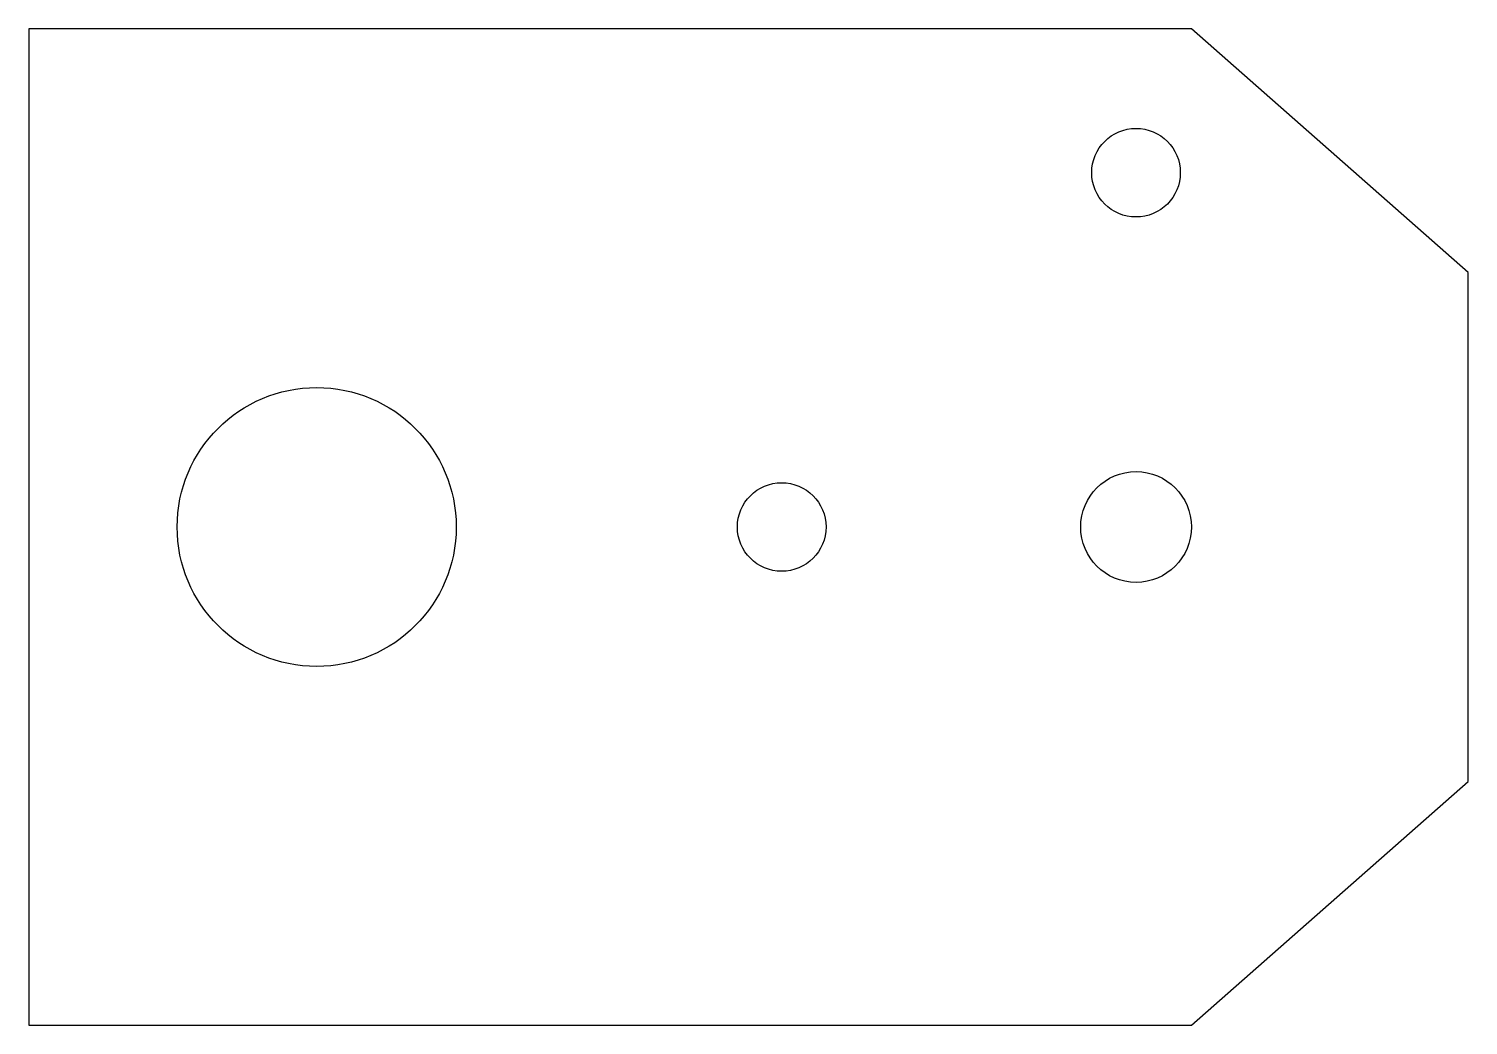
# Model space of a CAD drawing. Header units: millimetres. Extents: x 0 to 130, y 0 to 90.
import ezdxf

# ---------------------------------------------------------------- set-up
doc = ezdxf.new("R2010")
doc.units = ezdxf.units.MM

msp = doc.modelspace()

# ---------------------------------------------------------------- linework, layer by layer
at = {"layer": 'CNC_BORES'}
for centre, radius in [((100, 77), 4), ((26, 45), 12.6), ((100, 45), 5), ((68, 45), 4)]:
    msp.add_circle(centre, radius, dxfattribs=at)
at = {"layer": 'CNC_PROFILE'}
for p, q in [((105, 90), (0, 90)), ((0, 90), (0, 0)), ((130, 68), (105, 90)), ((130, 22), (130, 68)), ((105, 0), (130, 22)), ((0, 0), (105, 0))]:
    msp.add_line(p, q, dxfattribs=at)

doc.saveas('drawing.dxf')
